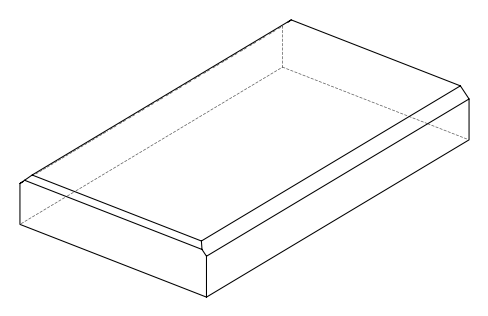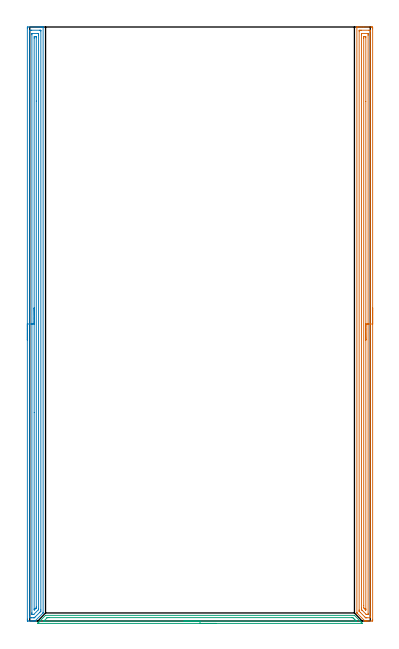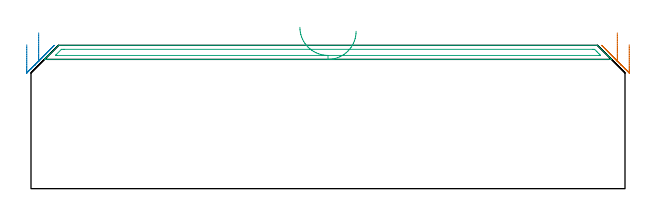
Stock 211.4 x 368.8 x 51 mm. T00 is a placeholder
(PLAN: 3 operations, 0 tool changes, 27.3 min)
(1 AREA_MILL | FG_CHAMFER_SURFACE | UGT0205_001 | 11.97 min | 17716 mm3)
(2 AREA_MILL_1 | FG_CHAMFER_SURFACE_1 | UGT0205_001 | 11.97 min | 17713 mm3)
(3 AREA_MILL_2 | FG_CHAMFER_SURFACE_2 | UGT0205_001 | 3.34 min | 2436 mm3)
(TOOL UGT0205_001 | Chamfer Mill 20 x 3 x 45 deg. | D20 FL50 Z2)
(OP 1 AREA_MILL)
G17 G21 G94 G90
T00 M6
G54
G17 G0 G90 X212.9 Y194.4 S1061 M3
G43 Z61. H0
Z51.2
G94 G1 Y194.362 Z50.328 F250.
Y194.248 Z49.464
Y194.059 Z48.612
Y193.797 Z47.78
Y193.463 Z46.974
Y193.06 Z46.2
Y192.592 Z45.464
Y192.06 Z44.772
Y191.471 Z44.129
Y190.828 Z43.54
Y190.136 Z43.009
Y189.4 Z42.54
Y188.626 Z42.137
Y187.82 Z41.803
Y186.988 Z41.541
Y186.136 Z41.352
Y185.272 Z41.238
Y184.4 Z41.2
Y1.037
X212.899 Y0.631 Z41.201
X212.895 Y0.148 Z41.203
X212.891 Y0.009 Z41.205
X212.418 Y0. Z41.678
X209.767 Z44.328
X209.042 Z45.058
X208.725 Z45.374
X208.419 Z45.676
X208.24 Y0.002 Z45.857
X208.093 Y0.01 Z46.003
X208. Y0.101 Z46.098
X207.916 Y0.184 Z46.182
X203.256 Y4.844 Z50.844
X203.137 Y4.965 Z50.96
X203.105 Y5.005 Z50.99
X203.1 Y5.102 Z51.
Y368.616
X203.103 Y368.792 Z50.988
X203.116 Y368.8 Z50.974
X203.496 Z50.604
X203.74 Z50.36
X204.466 Z49.63
X205.712 Z48.385
X207.116 Z46.979
X212.158 Z41.94
X212.418 Y368.797 Z41.679
X212.892 Y368.791 Z41.206
X212.895 Y368.652 Z41.203
X212.899 Y368.169 Z41.201
X212.9 Y367.682 Z41.2
Y184.4
X211.486 Z42.614
X211.485 Y2.469 Z42.615
X211.484 Y2.419 Z42.616
X211.472 Y2.01 Z42.628
X211.063 Y2.002 Z43.037
X209.298 Y2. Z44.802
X208.884 Z45.216
X208.746 Y2.002 Z45.354
X208.635 Y2.005 Z45.465
X208.563 Y2.01 Z45.537
X208.513 Y2.049 Z45.587
X208.131 Y2.419 Z45.969
X205.349 Y5.201 Z48.751
X204.564 Y5.996 Z49.536
X204.521 Y6.054 Z49.579
X204.519 Y6.102 Z49.582
X204.516 Y6.207 Z49.584
X204.515 Y6.419 Z49.585
X204.514 Y6.841 Z49.586
X204.515 Y366.331 Z49.585
X204.516 Y366.381 Z49.584
X204.528 Y366.79 Z49.572
X204.937 Y366.798 Z49.163
X205.349 Y366.799 Z48.751
X205.819 Y366.8 Z48.281
X210.651 Y366.799 Z43.449
X211.123 Y366.797 Z42.977
X211.367 Y366.79 Z42.733
X211.479 Y366.774 Z42.621
X211.485 Y366.431 Z42.615
Y366.381
X211.486 Y184.4 Z42.614
X210.072 Z44.028
X210.071 Y4.794 Z44.029
X210.07 Y4.208 Z44.03
X210.067 Y4.054 Z44.033
X210.065 Y4.019 Z44.035
X210.061 Y4.01 Z44.039
X210.04 Y4.007 Z44.06
X209.971 Y4.001 Z44.129
X209.767 Z44.333
X209.085 Y4.004 Z45.015
X209.039 Y4.01 Z45.061
X208.977 Y4.035 Z45.123
X208.884 Y4.12 Z45.216
X208.793 Y4.208 Z45.307
X206.233 Y6.767 Z47.867
X206.111 Y6.89 Z47.989
X205.986 Y7.025 Z48.114
X205.935 Y7.088 Z48.165
X205.933 Y7.122 Z48.167
X205.931 Y7.196 Z48.169
X205.929 Y7.785 Z48.171
Y8.093
Y364.006
X205.93 Y364.592 Z48.17
X205.933 Y364.746 Z48.167
X205.935 Y364.781 Z48.165
X205.939 Y364.79 Z48.161
X205.96 Y364.793 Z48.14
X206.029 Y364.799 Z48.071
X209.767 Z44.333
X209.972 Y364.797 Z44.128
X210.031 Y364.794 Z44.069
X210.062 Y364.79 Z44.038
X210.065 Y364.775 Z44.035
X210.068 Y364.695 Z44.032
X210.07 Y364.592 Z44.03
X210.071 Y364.285 Z44.029
Y363.698
X210.072 Y184.4 Z44.028
X208.657 Z45.443
Y7.785
X208.655 Y7.122 Z45.445
X208.652 Y6.89 Z45.448
X208.651 Y6.822 Z45.449
X208.632 Y6.828 Z45.468
X208.563 Y6.89 Z45.537
X208. Y7.451 Z46.1
X207.671 Y7.785 Z46.429
X207.35 Y8.122 Z46.75
X207.345 Y8.447 Z46.755
X207.343 Y9.573 Z46.757
Y361.91
X207.347 Y362.571 Z46.753
X207.35 Y362.787 Z46.75
X207.56 Y362.792 Z46.54
X208. Y362.8 Z46.1
X208.44 Y362.793 Z45.66
X208.65 Y362.788 Z45.45
X208.652 Y362.667 Z45.448
X208.656 Y362.14 Z45.444
X208.657 Y322.56 Z45.443
Y184.4
Y183.528 Z45.481
Y182.664 Z45.595
Y181.812 Z45.783
Y180.98 Z46.046
Y180.174 Z46.38
Y179.4 Z46.782
Y178.664 Z47.251
Y177.972 Z47.782
Y177.329 Z48.372
Y176.74 Z49.015
Y176.208 Z49.707
Y175.74 Z50.443
Y175.337 Z51.217
Y175.003 Z52.023
Y174.741 Z52.855
Y174.552 Z53.706
Y174.438 Z54.571
Y174.4 Z55.443
G0 Z61.
M5
M2
(OP 2 AREA_MILL_1)
G17 G21 G94 G90
T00 M6
G54
G17 G0 G90 X-1.5 Y174.4 S1061 M3
G43 Z61. H0
Z51.2
G94 G1 Y174.438 Z50.328 F250.
Y174.552 Z49.464
Y174.741 Z48.612
Y175.003 Z47.78
Y175.337 Z46.974
Y175.74 Z46.2
Y176.208 Z45.464
Y176.74 Z44.772
Y177.329 Z44.129
Y177.972 Z43.54
Y178.664 Z43.008
Y179.4 Z42.54
Y180.174 Z42.137
Y180.98 Z41.803
Y181.812 Z41.541
Y182.664 Z41.352
Y183.528 Z41.238
Y184.4 Z41.2
Y367.763
X-1.499 Y368.169 Z41.201
X-1.495 Y368.652 Z41.203
X-1.492 Y368.791 Z41.206
X-1.018 Y368.8 Z41.679
X5.167 Z47.862
X6.572 Z49.268
X6.934 Z49.63
X7.66 Z50.36
X7.905 Z50.604
X8.284 Y368.793 Z50.975
X8.297 Y368.791 Z50.988
X8.3 Y368.616 Z51.
Y5.102
X8.294 Y5.004 Z50.991
X8.278 Y4.977 Z50.976
X3.4 Y0.101 Z46.098
X3.307 Y0.01 Z46.004
X3.037 Y0. Z45.737
X2.358 Z45.058
X1.633 Z44.328
X0.386 Z43.084
X-1.018 Y0.001 Z41.678
X-1.245 Y0.004 Z41.451
X-1.491 Y0.009 Z41.205
X-1.495 Y0.148 Z41.203
X-1.499 Y0.631 Z41.201
X-1.5 Y1.118 Z41.2
Y184.4
X-0.086 Z42.614
X-0.085 Y366.331 Z42.615
X-0.084 Y366.381 Z42.616
X-0.072 Y366.79 Z42.628
X0.337 Y366.798 Z43.037
X0.749 Y366.799 Z43.449
X1.219 Y366.8 Z43.919
X6.051 Y366.799 Z48.751
X6.523 Y366.797 Z49.223
X6.767 Y366.79 Z49.467
X6.879 Y366.774 Z49.579
X6.885 Y366.431 Z49.585
Y366.381
Y6.89
X6.88 Y6.052 Z49.58
X6.836 Y5.996 Z49.536
X6.445 Y5.597 Z49.145
X6.051 Y5.2 Z48.751
X3.269 Y2.419 Z45.969
X2.885 Y2.046 Z45.585
X2.825 Y2.01 Z45.525
X2.723 Y2.006 Z45.423
X2.516 Y2.002 Z45.216
X2.047 Y2. Z44.747
X1.163 Z43.863
X0.749 Y2.001 Z43.449
X0.277 Y2.003 Z42.977
X0.033 Y2.01 Z42.733
X-0.079 Y2.026 Z42.621
X-0.085 Y2.369 Z42.615
Y2.419
X-0.086 Y184.4 Z42.614
X1.328 Z44.028
X1.329 Y364.006 Z44.029
X1.33 Y364.592 Z44.03
X1.333 Y364.746 Z44.033
X1.335 Y364.781 Z44.035
X1.339 Y364.79 Z44.039
X1.36 Y364.793 Z44.06
X1.429 Y364.799 Z44.129
X5.167 Z47.867
X5.372 Y364.797 Z48.072
X5.431 Y364.794 Z48.131
X5.462 Y364.79 Z48.162
X5.465 Y364.775 Z48.165
X5.468 Y364.695 Z48.168
X5.47 Y364.592 Z48.17
X5.471 Y364.285 Z48.171
Y363.698
Y7.477
X5.469 Y7.184 Z48.169
X5.467 Y7.111 Z48.167
X5.465 Y7.079 Z48.165
X5.44 Y7.051 Z48.14
X5.29 Y6.89 Z47.99
X2.562 Y4.162 Z45.262
X2.516 Y4.118 Z45.216
X2.425 Y4.036 Z45.125
X2.387 Y4.01 Z45.087
X2.346 Y4.007 Z45.046
X2.177 Y4.003 Z44.877
X1.838 Y4. Z44.538
X1.633 Y4.001 Z44.333
X1.428 Y4.003 Z44.128
X1.369 Y4.006 Z44.069
X1.338 Y4.01 Z44.038
X1.335 Y4.025 Z44.035
X1.332 Y4.105 Z44.032
X1.33 Y4.208 Z44.03
X1.329 Y4.515 Z44.029
X1.328 Y5.102 Z44.028
Y184.4
X2.743 Z45.443
Y361.91
X2.747 Y362.571 Z45.447
X2.75 Y362.787 Z45.45
X2.96 Y362.792 Z45.66
X3.4 Y362.8 Z46.1
X3.84 Y362.793 Z46.54
X4.05 Y362.788 Z46.75
X4.052 Y362.667 Z46.752
X4.056 Y362.14 Z46.756
X4.057 Y322.805 Z46.757
X4.056 Y8.679 Z46.756
X4.053 Y8.346 Z46.753
X4.05 Y8.181 Z46.75
X4.046 Y8.106 Z46.746
X4.007 Y8.065 Z46.707
X3.735 Y7.785 Z46.435
X3.122 Y7.172 Z45.822
X2.837 Y6.89 Z45.537
X2.811 Y6.872 Z45.511
X2.75 Y6.89 Z45.45
X2.748 Y7.052 Z45.448
X2.744 Y7.555 Z45.444
X2.743 Y129.416 Z45.443
Y184.4
Y185.272 Z45.481
Y186.136 Z45.595
Y186.988 Z45.783
Y187.82 Z46.046
Y188.626 Z46.38
Y189.4 Z46.782
Y190.136 Z47.251
Y190.828 Z47.782
Y191.471 Z48.372
Y192.06 Z49.015
Y192.592 Z49.707
Y193.06 Z50.443
Y193.463 Z51.216
Y193.797 Z52.022
Y194.059 Z52.854
Y194.248 Z53.706
Y194.362 Z54.571
Y194.4 Z55.443
G0 Z61.
M5
M2
(OP 3 AREA_MILL_2)
G17 G21 G94 G90
T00 M6
G54
G17 G0 G90 X115.7 Y-1.5 S1061 M3
G43 Z61. H0
Z56.
G94 G1 X115.662 Z55.128 F250.
X115.548 Z54.264
X115.359 Z53.412
X115.097 Z52.58
X114.763 Z51.774
X114.36 Z51.
X113.891 Z50.264
X113.36 Z49.572
X112.771 Z48.929
X112.128 Z48.34
X111.436 Z47.808
X110.7 Z47.34
X109.926 Z46.937
X109.12 Z46.603
X108.288 Z46.341
X107.436 Z46.152
X106.572 Z46.038
X105.7 Z46.
X5.156
X4.948 Y-1.499 Z46.001
X4.848 Y-1.496 Z46.004
X4.81 Y-1.492 Z46.006
X4.948 Y-1.351 Z46.147
X5.117 Y-1.18 Z46.314
X5.282 Y-1.017 Z46.481
X5.394 Y-0.905 Z46.593
X5.553 Y-0.744 Z46.751
X5.709 Y-0.59 Z46.908
X5.84 Y-0.459 Z47.038
X5.99 Y-0.308 Z47.187
X6.136 Y-0.163 Z47.334
X6.285 Y-0.014 Z47.484
X6.426 Y0.128 Z47.624
X6.562 Y0.263 Z47.761
X6.731 Y0.432 Z47.93
X9.668 Y3.368 Z50.867
X9.78 Y3.478 Z50.975
X9.805 Y3.494 Z50.991
X9.852 Y3.5 Z51.
X201.548
X201.595 Y3.494 Z50.991
X201.62 Y3.478 Z50.975
X201.733 Y3.368 Z50.867
X204.838 Y0.263 Z47.761
X204.974 Y0.128 Z47.624
X205.115 Y-0.014 Z47.484
X205.264 Y-0.163 Z47.334
X205.41 Y-0.308 Z47.187
X205.56 Y-0.459 Z47.038
X205.691 Y-0.59 Z46.908
X205.847 Y-0.744 Z46.751
X206.353 Y-1.253 Z46.247
X206.581 Y-1.493 Z46.006
X206.519 Y-1.496 Z46.004
X206.319 Y-1.5 Z46.
X105.7
Y-0.086 Z47.414
X9.317 Y-0.085 Z47.415
X8.96 Y-0.084 Z47.416
X8.728 Y-0.081 Z47.419
X8.687 Y-0.079 Z47.421
X8.703 Y-0.057 Z47.443
X8.741 Y-0.014 Z47.486
X8.96 Y0.21 Z47.71
X10.743 Y1.992 Z49.492
X10.812 Y2.055 Z49.555
X10.836 Y2.075 Z49.575
X10.859 Y2.079 Z49.579
X10.975 Y2.082 Z49.582
X11.635 Y2.085 Z49.585
X11.862 Y2.086 Z49.586
X199.993 Y2.085 Z49.585
X200.324 Y2.081 Z49.581
X200.489 Y2.079 Z49.579
X200.569 Y2.069 Z49.569
X200.657 Y1.988 Z49.488
X201.213 Y1.436 Z48.936
X201.548 Y1.102 Z48.602
X202.086 Y0.564 Z48.064
X202.44 Y0.21 Z47.71
X202.689 Y-0.045 Z47.455
X202.713 Y-0.074 Z47.426
X202.715 Y-0.079 Z47.421
X202.706 Y-0.081 Z47.419
X202.618 Y-0.084 Z47.416
X202.44 Y-0.085 Z47.415
X202.212 Y-0.086 Z47.414
X105.7
X104.828 Z47.452
X103.963 Z47.566
X103.112 Z47.755
X102.28 Z48.017
X101.474 Z48.351
X100.7 Z48.754
X99.964 Z49.223
X99.272 Z49.754
X98.629 Z50.343
X98.04 Z50.986
X97.508 Z51.678
X97.04 Z52.414
X96.637 Z53.188
X96.303 Z53.994
X96.041 Z54.826
X95.852 Z55.678
X95.738 Z56.543
X95.7 Z57.414
G0 Z61.
M5
M2
